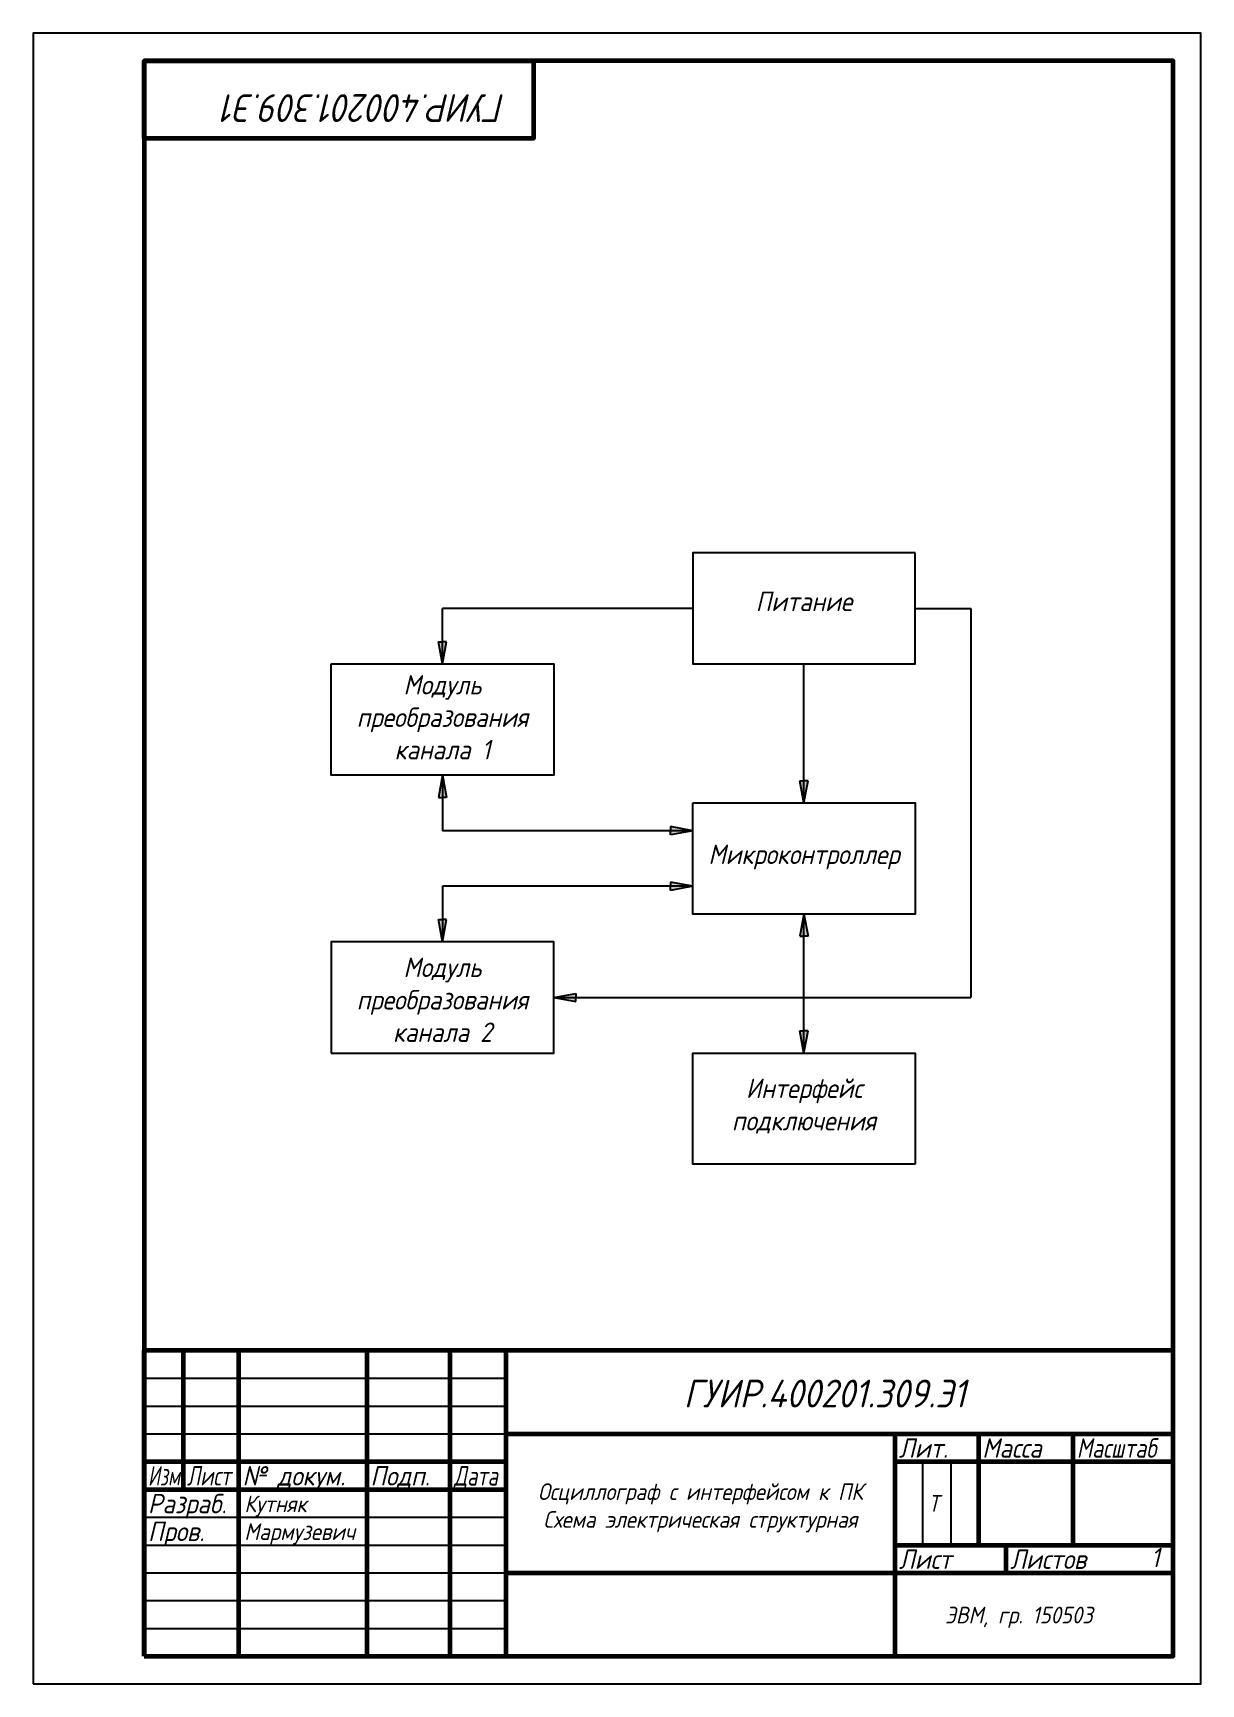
# Model space of a CAD drawing. Header units: millimetres. Extents: x 0 to 210, y 0 to 297.
import ezdxf

# ---------------------------------------------------------------- set-up
doc = ezdxf.new("R2010")
doc.units = ezdxf.units.MM
doc.header["$LTSCALE"] = 0.5
doc.layers.get('Defpoints').update_dxf_attribs({"color": 5})
doc.styles.get("Standard").update_dxf_attribs({"font": 'isocpeui.ttf', "width": 0.9})

msp = doc.modelspace()

# ---------------------------------------------------------------- hatches: boundary and pattern name
h = msp.add_hatch(color=256)
h.dxf.hatch_style = 1
h.paths.add_polyline_path([(74.37, 187.5), (73.62, 187.5), (72.88, 187.5), (73.62, 183.5)])
h = msp.add_hatch(color=256)
h.dxf.hatch_style = 1
h.paths.add_polyline_path([(72.88, 159.5), (73.62, 159.5), (74.37, 159.5), (73.62, 163.5)])
h = msp.add_hatch(color=256)
h.dxf.hatch_style = 1
h.paths.add_polyline_path([(139.37, 162.5), (138.62, 162.5), (137.88, 162.5), (138.62, 158.5)])
h = msp.add_hatch(color=256)
h.dxf.hatch_style = 1
h.paths.add_polyline_path([(118.62, 153.5), (114.62, 154.24), (114.62, 153.5), (114.62, 152.76)])
h = msp.add_hatch(color=256)
h.dxf.hatch_style = 1
h.paths.add_polyline_path([(118.62, 143.5), (114.62, 144.24), (114.62, 143.5), (114.62, 142.76)])
h = msp.add_hatch(color=256)
h.dxf.hatch_style = 1
h.paths.add_polyline_path([(74.37, 137.5), (73.62, 137.5), (72.88, 137.5), (73.62, 133.5)])
h = msp.add_hatch(color=256)
h.dxf.hatch_style = 1
h.paths.add_polyline_path([(137.88, 134.5), (138.62, 134.5), (139.37, 134.5), (138.62, 138.5)])
h = msp.add_hatch(color=256)
h.dxf.hatch_style = 1
h.paths.add_polyline_path([(97.62, 122.76), (97.62, 123.5), (97.62, 124.24), (93.62, 123.5)])
h = msp.add_hatch(color=256)
h.dxf.hatch_style = 1
h.paths.add_polyline_path([(139.37, 117.5), (138.62, 117.5), (137.88, 117.5), (138.62, 113.5)])

# ---------------------------------------------------------------- linework, layer by layer
for p, q in [((118.62, 193.5), (73.62, 193.5)), ((73.62, 183.5), (73.62, 193.5)), ((158.62, 193.5), (168.62, 193.5)), ((168.62, 193.5), (168.62, 123.5)), ((73.62, 183.5), (72.88, 187.5)), ((72.88, 187.5), (73.62, 187.5)), ((73.62, 183.5), (74.37, 187.5)), ((74.37, 187.5), (73.62, 187.5)), ((138.62, 158.5), (138.62, 183.5)), ((73.62, 163.5), (72.88, 159.5)), ((73.62, 163.5), (73.62, 153.5)), ((73.62, 163.5), (74.37, 159.5)), ((138.62, 158.5), (137.88, 162.5)), ((137.88, 162.5), (138.62, 162.5)), ((138.62, 158.5), (139.37, 162.5)), ((139.37, 162.5), (138.62, 162.5)), ((72.88, 159.5), (73.62, 159.5)), ((74.37, 159.5), (73.62, 159.5)), ((118.62, 153.5), (73.62, 153.5)), ((118.62, 153.5), (114.62, 154.24)), ((114.62, 154.24), (114.62, 153.5)), ((118.62, 153.5), (114.62, 152.76)), ((114.62, 152.76), (114.62, 153.5)), ((118.62, 143.5), (73.62, 143.5)), ((73.62, 143.5), (73.62, 133.5)), ((118.62, 143.5), (114.62, 144.24)), ((114.62, 144.24), (114.62, 143.5)), ((118.62, 143.5), (114.62, 142.76)), ((114.62, 142.76), (114.62, 143.5)), ((73.62, 133.5), (72.88, 137.5)), ((72.88, 137.5), (73.62, 137.5)), ((73.62, 133.5), (74.37, 137.5)), ((74.37, 137.5), (73.62, 137.5)), ((138.62, 138.5), (137.88, 134.5)), ((138.62, 113.5), (138.62, 138.5)), ((138.62, 138.5), (139.37, 134.5)), ((137.88, 134.5), (138.62, 134.5)), ((139.37, 134.5), (138.62, 134.5)), ((93.62, 123.5), (97.62, 124.24)), ((93.62, 123.5), (97.62, 122.76)), ((93.62, 123.5), (168.62, 123.5)), ((97.62, 124.24), (97.62, 123.5)), ((97.62, 122.76), (97.62, 123.5)), ((138.62, 113.5), (137.88, 117.5)), ((137.88, 117.5), (138.62, 117.5)), ((138.62, 113.5), (139.37, 117.5)), ((139.37, 117.5), (138.62, 117.5))]:
    msp.add_line(p, q)
at = {"color": 7, "linetype": 'Continuous', "lineweight": 60}
for p, q in [((205, 60), (20, 60)), ((20, 5), (20, 60)), ((27, 60), (27, 35)), ((37, 5), (37, 60)), ((60, 60), (60, 5)), ((75, 5), (75, 60)), ((85, 60), (85, 5)), ((85, 45), (205, 45)), ((155, 5), (155, 45)), ((170, 45), (170, 25)), ((187, 25), (187, 45)), ((20, 40), (85, 40)), ((155, 40), (205, 40)), ((20, 35), (85, 35)), ((155, 25), (205, 25)), ((175, 20), (175, 25)), ((85, 20), (205, 20))]:
    msp.add_line(p, q, dxfattribs=at)
at = {"color": 7, "linetype": 'Continuous', "lineweight": -3}
for p, q in [((20, 55), (85, 55)), ((20, 50), (85, 50)), ((20, 45), (85, 45)), ((160, 25), (160, 40)), ((165, 40), (165, 25)), ((20, 30), (85, 30)), ((20, 25), (85, 25)), ((20, 20), (85, 20)), ((20, 15), (85, 15)), ((20, 10), (85, 10))]:
    msp.add_line(p, q, dxfattribs=at)
at = {"color": 7, "linetype": 'Continuous'}
msp.add_line((155, 45), (155, 40), dxfattribs=at)
at = {"color": 7, "linetype": 'Continuous', "lineweight": 60}
msp.add_lwpolyline([(20, 5), (205, 5), (205, 292), (20, 292)], close=True, dxfattribs=at)
at = {"lineweight": 60}
msp.add_lwpolyline([(20, 292), (90, 292), (90, 278), (20, 278)], close=True, dxfattribs=at)
for points in [[(158.62, 203.5), (118.62, 203.5), (118.62, 183.5), (158.62, 183.5)], [(53.62, 183.5), (93.62, 183.5), (93.62, 163.5), (53.62, 163.5)], [(118.62, 158.5), (158.62, 158.5), (158.62, 138.5), (118.62, 138.5)], [(53.62, 113.5), (93.62, 113.5), (93.62, 133.5), (53.62, 133.5)], [(158.62, 93.5), (118.62, 93.5), (118.62, 113.5), (158.62, 113.5)]]:
    msp.add_lwpolyline(points, close=True)
at = {"layer": 'Defpoints'}
msp.add_lwpolyline([(0, 0), (210, 0), (210, 297), (0, 297)], close=True, dxfattribs=at)

# ---------------------------------------------------------------- texts
at = {"color": 7, "linetype": 'Continuous', "lineweight": -3, "width": 0.9}
msp.add_text('ГУИР.400201.309.Э1', height=5, rotation=180, dxfattribs=at).set_placement((85, 286))
at = {"color": 7, "linetype": 'Continuous', "lineweight": -3}
for s, height, width, p in [('ГУИР.400201.309.Э1', 5, 0.9, (117, 49.75)), ('Лит.', 3.5, 0.9, (155.67, 40.7)), ('Масса', 3.5, 0.9, (170.67, 40.7)), ('Масштаб', 3.5, 0.8, (187.67, 40.7)), ('Изм.', 3.5, 0.7, (20.67, 35.7)), ('Лист', 3.5, 0.75, (27.67, 35.7)), ('№ докум.', 3.5, 0.9, (37.67, 35.7)), ('Подп.', 3.5, 0.9, (60.67, 35.7)), ('Дата', 3.5, 0.75, (75.67, 35.7)), ('Разраб.', 3.5, 0.9, (20.67, 30.7)), ('Кутняк', 3, 0.9, (38, 30.9)), ('Т', 3, 0.9, (161, 31)), ('Пров.', 3.5, 0.9, (20.67, 25.7)), ('Мармузевич', 3, 0.9, (38, 25.9)), ('Лист', 3.5, 0.9, (155.67, 20.7)), ('Листов', 3.5, 0.9, (175.67, 20.7)), ('1', 3.5, 0.9, (201, 21)), ('ЭВМ, гр. 150503', 3, 0.9, (164, 10.9))]:
    msp.add_text(s, height=height, dxfattribs=dict(at, width=width)).set_placement(p)
for s, width, heights, insert, char_height, attachment_point in [('\\pxqc;Питание', 40, [0], (158.62, 196.5), 3.5, 3), ('\\pxqc;Модуль преобразования \\Pканала 1', 40, [0], (53.62, 181.5), 3.5, 1), ('\\pxqc;Микроконтроллер', 40, [0], (118.62, 151), 3.5, 1), ('\\pxqc;Модуль преобразования \\Pканала 2', 40, [0], (53.62, 115.5), 3.5, 7), ('\\pxqc;Интерфейс\\Pподключения', 40, [0], (158.62, 99.02), 3.5, 9), ('\\pxqc;Осциллограф с интерфейсом к ПК\\PСхема электрическая структурная', 70, [8.9], (85, 36.1), 3, 1)]:
    msp.add_mtext_dynamic_manual_height_columns(s, width=width, gutter_width=50, heights=heights, dxfattribs=dict(insert=insert, char_height=char_height, attachment_point=attachment_point))

doc.saveas('drawing.dxf')
